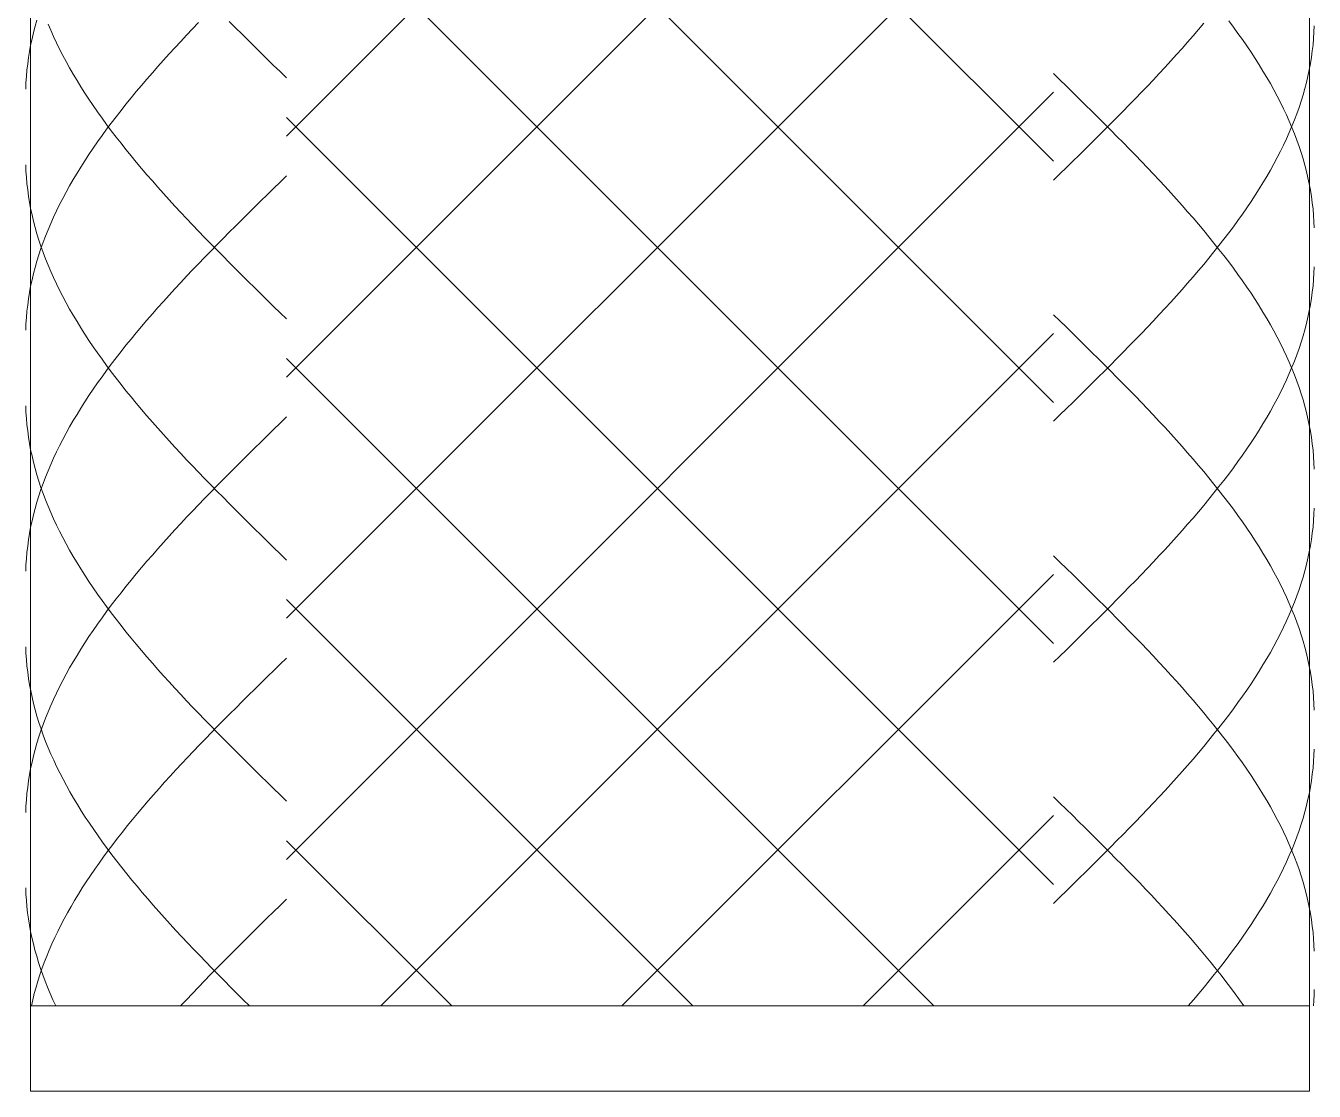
# Model space of a CAD drawing. Header units: millimetres. Extents: x -13140 to 14823, y 100 to 6213.
# Drawn here: x -8895.2 to -8744.1, y 1250 to 1375 of the extents above; entities that cross this region are included whole.
import ezdxf

# ---------------------------------------------------------------- set-up
doc = ezdxf.new("R2010")
doc.units = ezdxf.units.MM
doc.layers.add('E-LITE-EQPM', color=33, linetype='Continuous', lineweight=9)

# ---------------------------------------------------------------- blocks, each defined once
blk = doc.blocks.new('FP_9-ELEVAÇÃO 1 SUÍTE')
at = {"layer": 'E-LITE-EQPM'}
for p, q in [((-8744.65, 1260), (-8744.65, 1490)), ((-8753.56, 1374.84), (-8754.11, 1375.58)), ((-8758.29, 1373.82), (-8757.66, 1374.56)), ((-8757.66, 1374.56), (-8757.04, 1375.3)), ((-8753.03, 1374.11), (-8753.56, 1374.84)), ((-8752.5, 1373.37), (-8753.03, 1374.11)), ((-8744.15, 1373.52), (-8744.11, 1374.26)), ((-8744.11, 1374.26), (-8744.08, 1374.99)), ((-8759.58, 1372.35), (-8758.93, 1373.09)), ((-8758.93, 1373.09), (-8758.29, 1373.82)), ((-8751.99, 1372.64), (-8752.5, 1373.37)), ((-8751.49, 1371.9), (-8751.99, 1372.64)), ((-8744.3, 1372.05), (-8744.22, 1372.78)), ((-8744.22, 1372.78), (-8744.15, 1373.52)), ((-8760.9, 1370.88), (-8760.23, 1371.61)), ((-8760.23, 1371.61), (-8759.58, 1372.35)), ((-8751.01, 1371.16), (-8751.49, 1371.9)), ((-8750.54, 1370.43), (-8751.01, 1371.16)), ((-8744.52, 1370.57), (-8744.4, 1371.31)), ((-8744.4, 1371.31), (-8744.3, 1372.05)), ((-8762.95, 1368.67), (-8762.26, 1369.41)), ((-8762.26, 1369.41), (-8761.58, 1370.14)), ((-8761.58, 1370.14), (-8760.9, 1370.88)), ((-8750.09, 1369.69), (-8750.54, 1370.43)), ((-8749.65, 1368.95), (-8750.09, 1369.69)), ((-8744.81, 1369.1), (-8744.66, 1369.84)), ((-8744.66, 1369.84), (-8744.52, 1370.57)), ((-8773.9, 1368.65), (-8774.65, 1369.39)), ((-8773.15, 1367.91), (-8773.9, 1368.65)), ((-8772.4, 1367.18), (-8773.15, 1367.91)), ((-8764.35, 1367.2), (-8763.64, 1367.93)), ((-8763.64, 1367.93), (-8762.95, 1368.67)), ((-8749.22, 1368.22), (-8749.65, 1368.95)), ((-8748.81, 1367.48), (-8749.22, 1368.22)), ((-8745.18, 1367.63), (-8744.99, 1368.36)), ((-8744.99, 1368.36), (-8744.81, 1369.1)), ((-8771.65, 1366.44), (-8772.4, 1367.18)), ((-8770.91, 1365.7), (-8771.65, 1366.44)), ((-8765.77, 1365.72), (-8765.06, 1366.46)), ((-8765.06, 1366.46), (-8764.35, 1367.2)), ((-8748.42, 1366.75), (-8748.81, 1367.48)), ((-8748.04, 1366.01), (-8748.42, 1366.75)), ((-8745.61, 1366.16), (-8745.39, 1366.89)), ((-8745.39, 1366.89), (-8745.18, 1367.63)), ((-8770.16, 1364.97), (-8770.91, 1365.7)), ((-8769.42, 1364.23), (-8770.16, 1364.97)), ((-8767.22, 1364.25), (-8766.49, 1364.99)), ((-8766.49, 1364.99), (-8765.77, 1365.72)), ((-8747.68, 1365.27), (-8748.04, 1366.01)), ((-8747.33, 1364.54), (-8747.68, 1365.27)), ((-8746.12, 1364.68), (-8745.86, 1365.42)), ((-8745.86, 1365.42), (-8745.61, 1366.16)), ((-8768.68, 1363.5), (-8769.42, 1364.23)), ((-8768.68, 1362.78), (-8767.95, 1363.52)), ((-8767.95, 1362.76), (-8768.68, 1363.5)), ((-8767.95, 1363.52), (-8767.22, 1364.25)), ((-8747, 1363.8), (-8747.33, 1364.54)), ((-8746.69, 1363.06), (-8747, 1363.8)), ((-8746.69, 1363.21), (-8746.4, 1363.95)), ((-8746.4, 1363.95), (-8746.12, 1364.68)), ((-8770.16, 1361.31), (-8769.42, 1362.04)), ((-8769.42, 1362.04), (-8768.68, 1362.78)), ((-8767.22, 1362.02), (-8767.95, 1362.76)), ((-8766.49, 1361.29), (-8767.22, 1362.02)), ((-8747.33, 1361.74), (-8747, 1362.47)), ((-8747, 1362.47), (-8746.69, 1363.21)), ((-8746.4, 1362.33), (-8746.69, 1363.06)), ((-8746.12, 1361.59), (-8746.4, 1362.33)), ((-8771.65, 1359.83), (-8770.91, 1360.57)), ((-8770.91, 1360.57), (-8770.16, 1361.31)), ((-8765.77, 1360.55), (-8766.49, 1361.29)), ((-8765.06, 1359.81), (-8765.77, 1360.55)), ((-8748.04, 1360.27), (-8747.68, 1361)), ((-8747.68, 1361), (-8747.33, 1361.74)), ((-8745.86, 1360.85), (-8746.12, 1361.59)), ((-8745.61, 1360.12), (-8745.86, 1360.85)), ((-8773.15, 1358.36), (-8772.4, 1359.1)), ((-8772.4, 1359.1), (-8771.65, 1359.83)), ((-8764.35, 1359.08), (-8765.06, 1359.81)), ((-8763.64, 1358.34), (-8764.35, 1359.08)), ((-8748.81, 1358.79), (-8748.42, 1359.53)), ((-8748.42, 1359.53), (-8748.04, 1360.27)), ((-8745.39, 1359.38), (-8745.61, 1360.12)), ((-8745.18, 1358.65), (-8745.39, 1359.38)), ((-8774.65, 1356.89), (-8773.9, 1357.62)), ((-8773.9, 1357.62), (-8773.15, 1358.36)), ((-8762.95, 1357.6), (-8763.64, 1358.34)), ((-8762.26, 1356.87), (-8762.95, 1357.6)), ((-8750.09, 1356.58), (-8749.65, 1357.32)), ((-8749.65, 1357.32), (-8749.22, 1358.06)), ((-8749.22, 1358.06), (-8748.81, 1358.79)), ((-8744.99, 1357.91), (-8745.18, 1358.65)), ((-8744.81, 1357.17), (-8744.99, 1357.91)), ((-8761.58, 1356.13), (-8762.26, 1356.87)), ((-8760.9, 1355.4), (-8761.58, 1356.13)), ((-8751.01, 1355.11), (-8750.54, 1355.85)), ((-8750.54, 1355.85), (-8750.09, 1356.58)), ((-8744.66, 1356.44), (-8744.81, 1357.17)), ((-8744.52, 1355.7), (-8744.66, 1356.44)), ((-8760.23, 1354.66), (-8760.9, 1355.4)), ((-8759.58, 1353.92), (-8760.23, 1354.66)), ((-8751.99, 1353.64), (-8751.49, 1354.37)), ((-8751.49, 1354.37), (-8751.01, 1355.11)), ((-8744.4, 1354.96), (-8744.52, 1355.7)), ((-8744.3, 1354.23), (-8744.4, 1354.96)), ((-8758.93, 1353.19), (-8759.58, 1353.92)), ((-8758.29, 1352.45), (-8758.93, 1353.19)), ((-8753.03, 1352.17), (-8752.5, 1352.9)), ((-8752.5, 1352.9), (-8751.99, 1353.64)), ((-8744.22, 1353.49), (-8744.3, 1354.23)), ((-8744.15, 1352.76), (-8744.22, 1353.49)), ((-8757.66, 1351.71), (-8758.29, 1352.45)), ((-8757.04, 1350.98), (-8757.66, 1351.71)), ((-8754.11, 1350.69), (-8753.56, 1351.43)), ((-8753.56, 1351.43), (-8753.03, 1352.17)), ((-8744.11, 1352.02), (-8744.15, 1352.76)), ((-8744.08, 1351.28), (-8744.11, 1352.02)), ((-8756.43, 1350.24), (-8757.04, 1350.98)), ((-8755.84, 1349.51), (-8756.43, 1350.24)), ((-8755.25, 1349.22), (-8754.68, 1349.96)), ((-8754.68, 1349.96), (-8754.11, 1350.69)), ((-8756.43, 1347.75), (-8755.84, 1348.48)), ((-8755.25, 1348.77), (-8755.84, 1349.51)), ((-8755.84, 1348.48), (-8755.25, 1349.22)), ((-8754.68, 1348.03), (-8755.25, 1348.77)), ((-8757.66, 1346.28), (-8757.04, 1347.01)), ((-8757.04, 1347.01), (-8756.43, 1347.75)), ((-8754.11, 1347.3), (-8754.68, 1348.03)), ((-8753.56, 1346.56), (-8754.11, 1347.3)), ((-8758.93, 1344.8), (-8758.29, 1345.54)), ((-8758.29, 1345.54), (-8757.66, 1346.28)), ((-8753.03, 1345.82), (-8753.56, 1346.56)), ((-8752.5, 1345.09), (-8753.03, 1345.82)), ((-8744.22, 1344.5), (-8744.15, 1345.23)), ((-8744.15, 1345.23), (-8744.11, 1345.97)), ((-8744.11, 1345.97), (-8744.08, 1346.71)), ((-8760.23, 1343.33), (-8759.58, 1344.07)), ((-8759.58, 1344.07), (-8758.93, 1344.8)), ((-8751.99, 1344.35), (-8752.5, 1345.09)), ((-8751.49, 1343.61), (-8751.99, 1344.35)), ((-8744.4, 1343.03), (-8744.3, 1343.76)), ((-8744.3, 1343.76), (-8744.22, 1344.5)), ((-8761.58, 1341.86), (-8760.9, 1342.59)), ((-8760.9, 1342.59), (-8760.23, 1343.33)), ((-8751.01, 1342.88), (-8751.49, 1343.61)), ((-8750.54, 1342.14), (-8751.01, 1342.88)), ((-8744.66, 1341.55), (-8744.52, 1342.29)), ((-8744.52, 1342.29), (-8744.4, 1343.03)), ((-8773.9, 1340.37), (-8774.65, 1341.1)), ((-8762.95, 1340.39), (-8762.26, 1341.12)), ((-8762.26, 1341.12), (-8761.58, 1341.86)), ((-8750.09, 1341.41), (-8750.54, 1342.14)), ((-8749.65, 1340.67), (-8750.09, 1341.41)), ((-8744.99, 1340.08), (-8744.81, 1340.82)), ((-8744.81, 1340.82), (-8744.66, 1341.55)), ((-8773.15, 1339.63), (-8773.9, 1340.37)), ((-8772.4, 1338.89), (-8773.15, 1339.63)), ((-8764.35, 1338.91), (-8763.64, 1339.65)), ((-8763.64, 1339.65), (-8762.95, 1340.39)), ((-8749.22, 1339.93), (-8749.65, 1340.67)), ((-8748.81, 1339.2), (-8749.22, 1339.93)), ((-8748.42, 1338.46), (-8748.81, 1339.2)), ((-8745.39, 1338.61), (-8745.18, 1339.34)), ((-8745.18, 1339.34), (-8744.99, 1340.08)), ((-8771.65, 1338.16), (-8772.4, 1338.89)), ((-8770.91, 1337.42), (-8771.65, 1338.16)), ((-8765.77, 1337.44), (-8765.06, 1338.18)), ((-8765.06, 1338.18), (-8764.35, 1338.91)), ((-8748.04, 1337.72), (-8748.42, 1338.46)), ((-8747.68, 1336.99), (-8748.04, 1337.72)), ((-8745.86, 1337.14), (-8745.61, 1337.87)), ((-8745.61, 1337.87), (-8745.39, 1338.61)), ((-8770.16, 1336.68), (-8770.91, 1337.42)), ((-8769.42, 1335.95), (-8770.16, 1336.68)), ((-8767.22, 1335.97), (-8766.49, 1336.7)), ((-8766.49, 1336.7), (-8765.77, 1337.44)), ((-8747.33, 1336.25), (-8747.68, 1336.99)), ((-8747, 1335.52), (-8747.33, 1336.25)), ((-8746.4, 1335.66), (-8746.12, 1336.4)), ((-8746.12, 1336.4), (-8745.86, 1337.14)), ((-8768.68, 1335.21), (-8769.42, 1335.95)), ((-8768.68, 1334.49), (-8767.95, 1335.23)), ((-8767.95, 1334.47), (-8768.68, 1335.21)), ((-8767.95, 1335.23), (-8767.22, 1335.97)), ((-8746.69, 1334.78), (-8747, 1335.52)), ((-8747, 1334.19), (-8746.69, 1334.93)), ((-8746.69, 1334.93), (-8746.4, 1335.66)), ((-8746.4, 1334.04), (-8746.69, 1334.78)), ((-8770.16, 1333.02), (-8769.42, 1333.76)), ((-8769.42, 1333.76), (-8768.68, 1334.49)), ((-8767.22, 1333.74), (-8767.95, 1334.47)), ((-8766.49, 1333), (-8767.22, 1333.74)), ((-8747.68, 1332.72), (-8747.33, 1333.45)), ((-8747.33, 1333.45), (-8747, 1334.19)), ((-8746.12, 1333.31), (-8746.4, 1334.04)), ((-8745.86, 1332.57), (-8746.12, 1333.31)), ((-8771.65, 1331.55), (-8770.91, 1332.29)), ((-8770.91, 1332.29), (-8770.16, 1333.02)), ((-8765.77, 1332.27), (-8766.49, 1333)), ((-8765.06, 1331.53), (-8765.77, 1332.27)), ((-8748.42, 1331.24), (-8748.04, 1331.98)), ((-8748.04, 1331.98), (-8747.68, 1332.72)), ((-8745.61, 1331.83), (-8745.86, 1332.57)), ((-8745.39, 1331.1), (-8745.61, 1331.83)), ((-8773.15, 1330.08), (-8772.4, 1330.81)), ((-8772.4, 1330.81), (-8771.65, 1331.55)), ((-8764.35, 1330.79), (-8765.06, 1331.53)), ((-8763.64, 1330.06), (-8764.35, 1330.79)), ((-8749.22, 1329.77), (-8748.81, 1330.51)), ((-8748.81, 1330.51), (-8748.42, 1331.24)), ((-8745.18, 1330.36), (-8745.39, 1331.1)), ((-8744.99, 1329.63), (-8745.18, 1330.36)), ((-8774.65, 1328.6), (-8773.9, 1329.34)), ((-8773.9, 1329.34), (-8773.15, 1330.08)), ((-8762.95, 1329.32), (-8763.64, 1330.06)), ((-8762.26, 1328.58), (-8762.95, 1329.32)), ((-8750.09, 1328.3), (-8749.65, 1329.04)), ((-8749.65, 1329.04), (-8749.22, 1329.77)), ((-8744.81, 1328.89), (-8744.99, 1329.63)), ((-8744.66, 1328.15), (-8744.81, 1328.89)), ((-8761.58, 1327.85), (-8762.26, 1328.58)), ((-8760.9, 1327.11), (-8761.58, 1327.85)), ((-8760.23, 1326.38), (-8760.9, 1327.11)), ((-8751.01, 1326.83), (-8750.54, 1327.56)), ((-8750.54, 1327.56), (-8750.09, 1328.3)), ((-8744.52, 1327.42), (-8744.66, 1328.15)), ((-8744.4, 1326.68), (-8744.52, 1327.42)), ((-8759.58, 1325.64), (-8760.23, 1326.38)), ((-8758.93, 1324.9), (-8759.58, 1325.64)), ((-8751.99, 1325.35), (-8751.49, 1326.09)), ((-8751.49, 1326.09), (-8751.01, 1326.83)), ((-8744.3, 1325.94), (-8744.4, 1326.68)), ((-8744.22, 1325.21), (-8744.3, 1325.94)), ((-8758.29, 1324.17), (-8758.93, 1324.9)), ((-8757.66, 1323.43), (-8758.29, 1324.17)), ((-8753.03, 1323.88), (-8752.5, 1324.62)), ((-8752.5, 1324.62), (-8751.99, 1325.35)), ((-8744.15, 1324.47), (-8744.22, 1325.21)), ((-8744.11, 1323.73), (-8744.15, 1324.47)), ((-8757.04, 1322.69), (-8757.66, 1323.43)), ((-8756.43, 1321.96), (-8757.04, 1322.69)), ((-8754.11, 1322.41), (-8753.56, 1323.15)), ((-8753.56, 1323.15), (-8753.03, 1323.88)), ((-8744.08, 1323), (-8744.11, 1323.73)), ((-8755.84, 1321.22), (-8756.43, 1321.96)), ((-8755.25, 1320.48), (-8755.84, 1321.22)), ((-8755.25, 1320.94), (-8754.68, 1321.67)), ((-8754.68, 1321.67), (-8754.11, 1322.41)), ((-8756.43, 1319.46), (-8755.84, 1320.2)), ((-8755.84, 1320.2), (-8755.25, 1320.94)), ((-8754.68, 1319.75), (-8755.25, 1320.48)), ((-8754.11, 1319.01), (-8754.68, 1319.75)), ((-8757.66, 1317.99), (-8757.04, 1318.73)), ((-8757.04, 1318.73), (-8756.43, 1319.46)), ((-8753.56, 1318.28), (-8754.11, 1319.01)), ((-8753.03, 1317.54), (-8753.56, 1318.28)), ((-8744.11, 1317.69), (-8744.08, 1318.42)), ((-8759.58, 1315.78), (-8758.93, 1316.52)), ((-8758.93, 1316.52), (-8758.29, 1317.25)), ((-8758.29, 1317.25), (-8757.66, 1317.99)), ((-8752.5, 1316.8), (-8753.03, 1317.54)), ((-8751.99, 1316.07), (-8752.5, 1316.8)), ((-8744.22, 1316.21), (-8744.15, 1316.95)), ((-8744.15, 1316.95), (-8744.11, 1317.69)), ((-8760.9, 1314.31), (-8760.23, 1315.05)), ((-8760.23, 1315.05), (-8759.58, 1315.78)), ((-8751.49, 1315.33), (-8751.99, 1316.07)), ((-8751.01, 1314.59), (-8751.49, 1315.33)), ((-8744.4, 1314.74), (-8744.3, 1315.48)), ((-8744.3, 1315.48), (-8744.22, 1316.21)), ((-8762.26, 1312.84), (-8761.58, 1313.57)), ((-8761.58, 1313.57), (-8760.9, 1314.31)), ((-8750.54, 1313.86), (-8751.01, 1314.59)), ((-8750.09, 1313.12), (-8750.54, 1313.86)), ((-8744.66, 1313.27), (-8744.52, 1314.01)), ((-8744.52, 1314.01), (-8744.4, 1314.74)), ((-8773.9, 1312.08), (-8774.65, 1312.82)), ((-8773.15, 1311.34), (-8773.9, 1312.08)), ((-8763.64, 1311.36), (-8762.95, 1312.1)), ((-8762.95, 1312.1), (-8762.26, 1312.84)), ((-8749.65, 1312.39), (-8750.09, 1313.12)), ((-8749.22, 1311.65), (-8749.65, 1312.39)), ((-8744.99, 1311.8), (-8744.81, 1312.53)), ((-8744.81, 1312.53), (-8744.66, 1313.27)), ((-8772.4, 1310.61), (-8773.15, 1311.34)), ((-8771.65, 1309.87), (-8772.4, 1310.61)), ((-8765.06, 1309.89), (-8764.35, 1310.63)), ((-8764.35, 1310.63), (-8763.64, 1311.36)), ((-8748.81, 1310.91), (-8749.22, 1311.65)), ((-8748.42, 1310.18), (-8748.81, 1310.91)), ((-8745.39, 1310.32), (-8745.18, 1311.06)), ((-8745.18, 1311.06), (-8744.99, 1311.8)), ((-8770.91, 1309.14), (-8771.65, 1309.87)), ((-8770.16, 1308.4), (-8770.91, 1309.14)), ((-8766.49, 1308.42), (-8765.77, 1309.16)), ((-8765.77, 1309.16), (-8765.06, 1309.89)), ((-8748.04, 1309.44), (-8748.42, 1310.18)), ((-8747.68, 1308.7), (-8748.04, 1309.44)), ((-8745.86, 1308.85), (-8745.61, 1309.59)), ((-8745.61, 1309.59), (-8745.39, 1310.32)), ((-8769.42, 1307.66), (-8770.16, 1308.4)), ((-8768.68, 1306.93), (-8769.42, 1307.66)), ((-8767.95, 1306.95), (-8767.22, 1307.68)), ((-8767.22, 1307.68), (-8766.49, 1308.42)), ((-8747.33, 1307.97), (-8747.68, 1308.7)), ((-8747, 1307.23), (-8747.33, 1307.97)), ((-8746.4, 1307.38), (-8746.12, 1308.11)), ((-8746.12, 1308.11), (-8745.86, 1308.85)), ((-8769.42, 1305.47), (-8768.68, 1306.21)), ((-8768.68, 1306.21), (-8767.95, 1306.95)), ((-8767.95, 1306.19), (-8768.68, 1306.93)), ((-8767.22, 1305.45), (-8767.95, 1306.19)), ((-8746.69, 1306.49), (-8747, 1307.23)), ((-8747, 1305.91), (-8746.69, 1306.64)), ((-8746.69, 1306.64), (-8746.4, 1307.38)), ((-8746.4, 1305.76), (-8746.69, 1306.49)), ((-8770.91, 1304), (-8770.16, 1304.74)), ((-8770.16, 1304.74), (-8769.42, 1305.47)), ((-8766.49, 1304.72), (-8767.22, 1305.45)), ((-8765.77, 1303.98), (-8766.49, 1304.72)), ((-8748.04, 1303.7), (-8747.68, 1304.43)), ((-8747.68, 1304.43), (-8747.33, 1305.17)), ((-8747.33, 1305.17), (-8747, 1305.91)), ((-8746.12, 1305.02), (-8746.4, 1305.76)), ((-8745.86, 1304.29), (-8746.12, 1305.02)), ((-8772.4, 1302.53), (-8771.65, 1303.27)), ((-8771.65, 1303.27), (-8770.91, 1304)), ((-8765.06, 1303.25), (-8765.77, 1303.98)), ((-8764.35, 1302.51), (-8765.06, 1303.25)), ((-8748.81, 1302.22), (-8748.42, 1302.96)), ((-8748.42, 1302.96), (-8748.04, 1303.7)), ((-8745.61, 1303.55), (-8745.86, 1304.29)), ((-8745.39, 1302.81), (-8745.61, 1303.55)), ((-8773.9, 1301.06), (-8773.15, 1301.79)), ((-8773.15, 1301.79), (-8772.4, 1302.53)), ((-8763.64, 1301.77), (-8764.35, 1302.51)), ((-8762.95, 1301.04), (-8763.64, 1301.77)), ((-8749.65, 1300.75), (-8749.22, 1301.49)), ((-8749.22, 1301.49), (-8748.81, 1302.22)), ((-8745.18, 1302.08), (-8745.39, 1302.81)), ((-8744.99, 1301.34), (-8745.18, 1302.08)), ((-8774.65, 1300.32), (-8773.9, 1301.06)), ((-8762.26, 1300.3), (-8762.95, 1301.04)), ((-8761.58, 1299.56), (-8762.26, 1300.3)), ((-8750.54, 1299.28), (-8750.09, 1300.02)), ((-8750.09, 1300.02), (-8749.65, 1300.75)), ((-8744.81, 1300.6), (-8744.99, 1301.34)), ((-8744.66, 1299.87), (-8744.81, 1300.6)), ((-8760.9, 1298.83), (-8761.58, 1299.56)), ((-8760.23, 1298.09), (-8760.9, 1298.83)), ((-8751.49, 1297.81), (-8751.01, 1298.54)), ((-8751.01, 1298.54), (-8750.54, 1299.28)), ((-8744.52, 1299.13), (-8744.66, 1299.87)), ((-8744.4, 1298.4), (-8744.52, 1299.13)), ((-8744.3, 1297.66), (-8744.4, 1298.4)), ((-8759.58, 1297.35), (-8760.23, 1298.09)), ((-8758.93, 1296.62), (-8759.58, 1297.35)), ((-8752.5, 1296.33), (-8751.99, 1297.07)), ((-8751.99, 1297.07), (-8751.49, 1297.81)), ((-8744.22, 1296.92), (-8744.3, 1297.66)), ((-8744.15, 1296.19), (-8744.22, 1296.92)), ((-8758.29, 1295.88), (-8758.93, 1296.62)), ((-8757.66, 1295.15), (-8758.29, 1295.88)), ((-8753.56, 1294.86), (-8753.03, 1295.6)), ((-8753.03, 1295.6), (-8752.5, 1296.33)), ((-8744.11, 1295.45), (-8744.15, 1296.19)), ((-8744.08, 1294.71), (-8744.11, 1295.45)), ((-8757.04, 1294.41), (-8757.66, 1295.15)), ((-8756.43, 1293.67), (-8757.04, 1294.41)), ((-8754.68, 1293.39), (-8754.11, 1294.12)), ((-8754.11, 1294.12), (-8753.56, 1294.86)), ((-8755.84, 1292.94), (-8756.43, 1293.67)), ((-8755.25, 1292.2), (-8755.84, 1292.94)), ((-8755.84, 1291.92), (-8755.25, 1292.65)), ((-8755.25, 1292.65), (-8754.68, 1293.39)), ((-8757.04, 1290.44), (-8756.43, 1291.18)), ((-8756.43, 1291.18), (-8755.84, 1291.92)), ((-8754.68, 1291.46), (-8755.25, 1292.2)), ((-8754.11, 1290.73), (-8754.68, 1291.46)), ((-8758.29, 1288.97), (-8757.66, 1289.71)), ((-8757.66, 1289.71), (-8757.04, 1290.44)), ((-8753.56, 1289.99), (-8754.11, 1290.73)), ((-8753.03, 1289.26), (-8753.56, 1289.99)), ((-8744.15, 1288.67), (-8744.11, 1289.4)), ((-8744.11, 1289.4), (-8744.08, 1290.14)), ((-8759.58, 1287.5), (-8758.93, 1288.23)), ((-8758.93, 1288.23), (-8758.29, 1288.97)), ((-8752.5, 1288.52), (-8753.03, 1289.26)), ((-8751.99, 1287.78), (-8752.5, 1288.52)), ((-8744.3, 1287.2), (-8744.22, 1287.93)), ((-8744.22, 1287.93), (-8744.15, 1288.67)), ((-8760.9, 1286.03), (-8760.23, 1286.76)), ((-8760.23, 1286.76), (-8759.58, 1287.5)), ((-8751.49, 1287.05), (-8751.99, 1287.78)), ((-8751.01, 1286.31), (-8751.49, 1287.05)), ((-8750.54, 1285.57), (-8751.01, 1286.31)), ((-8744.52, 1285.73), (-8744.4, 1286.46)), ((-8744.4, 1286.46), (-8744.3, 1287.2)), ((-8762.26, 1284.55), (-8761.58, 1285.29)), ((-8761.58, 1285.29), (-8760.9, 1286.03)), ((-8750.09, 1284.84), (-8750.54, 1285.57)), ((-8749.65, 1284.1), (-8750.09, 1284.84)), ((-8744.81, 1284.26), (-8744.65, 1284.99)), ((-8744.65, 1284.99), (-8744.52, 1285.73)), ((-8773.92, 1283.81), (-8774.65, 1284.53)), ((-8773.18, 1283.09), (-8773.92, 1283.81)), ((-8763.64, 1283.08), (-8762.95, 1283.82)), ((-8762.95, 1283.82), (-8762.26, 1284.55)), ((-8749.22, 1283.36), (-8749.65, 1284.1)), ((-8748.81, 1282.63), (-8749.22, 1283.36)), ((-8745.17, 1282.79), (-8744.98, 1283.52)), ((-8744.98, 1283.52), (-8744.81, 1284.26)), ((-8772.45, 1282.37), (-8773.18, 1283.09)), ((-8771.71, 1281.65), (-8772.45, 1282.37)), ((-8765.06, 1281.61), (-8764.35, 1282.34)), ((-8764.35, 1282.34), (-8763.64, 1283.08)), ((-8748.42, 1281.89), (-8748.81, 1282.63)), ((-8748.04, 1281.16), (-8748.42, 1281.89)), ((-8745.61, 1281.32), (-8745.38, 1282.05)), ((-8745.38, 1282.05), (-8745.17, 1282.79)), ((-8770.98, 1280.93), (-8771.71, 1281.65)), ((-8770.25, 1280.2), (-8770.98, 1280.93)), ((-8766.49, 1280.13), (-8765.77, 1280.87)), ((-8765.77, 1280.87), (-8765.06, 1281.61)), ((-8747.68, 1280.42), (-8748.04, 1281.16)), ((-8747.33, 1279.68), (-8747.68, 1280.42)), ((-8746.11, 1279.85), (-8745.85, 1280.58)), ((-8745.85, 1280.58), (-8745.61, 1281.32)), ((-8769.53, 1279.48), (-8770.25, 1280.2)), ((-8768.8, 1278.76), (-8769.53, 1279.48)), ((-8768.08, 1278.04), (-8768.8, 1278.76)), ((-8767.95, 1278.66), (-8767.22, 1279.4)), ((-8767.22, 1279.4), (-8766.49, 1280.13)), ((-8747, 1278.95), (-8747.33, 1279.68)), ((-8746.69, 1278.21), (-8747, 1278.95)), ((-8746.68, 1278.38), (-8746.39, 1279.11)), ((-8746.39, 1279.11), (-8746.11, 1279.85)), ((-8769.42, 1277.19), (-8768.68, 1277.93)), ((-8768.68, 1277.93), (-8767.95, 1278.66)), ((-8767.37, 1277.32), (-8768.08, 1278.04)), ((-8766.65, 1276.6), (-8767.37, 1277.32)), ((-8747.32, 1276.91), (-8747, 1277.64)), ((-8747, 1277.64), (-8746.68, 1278.38)), ((-8746.4, 1277.47), (-8746.69, 1278.21)), ((-8746.12, 1276.74), (-8746.4, 1277.47)), ((-8771.65, 1274.98), (-8770.91, 1275.72)), ((-8770.91, 1275.72), (-8770.16, 1276.45)), ((-8770.16, 1276.45), (-8769.42, 1277.19)), ((-8765.95, 1275.87), (-8766.65, 1276.6)), ((-8765.24, 1275.15), (-8765.95, 1275.87)), ((-8748.03, 1275.44), (-8747.67, 1276.17)), ((-8747.67, 1276.17), (-8747.32, 1276.91)), ((-8745.86, 1276), (-8746.12, 1276.74)), ((-8745.61, 1275.27), (-8745.86, 1276)), ((-8773.15, 1273.51), (-8772.4, 1274.24)), ((-8772.4, 1274.24), (-8771.65, 1274.98)), ((-8764.55, 1274.43), (-8765.24, 1275.15)), ((-8763.86, 1273.71), (-8764.55, 1274.43)), ((-8748.8, 1273.97), (-8748.41, 1274.7)), ((-8748.41, 1274.7), (-8748.03, 1275.44)), ((-8745.39, 1274.53), (-8745.61, 1275.27)), ((-8745.18, 1273.79), (-8745.39, 1274.53)), ((-8774.65, 1272.04), (-8773.9, 1272.77)), ((-8773.9, 1272.77), (-8773.15, 1273.51)), ((-8763.17, 1272.99), (-8763.86, 1273.71)), ((-8762.49, 1272.27), (-8763.17, 1272.99)), ((-8749.63, 1272.5), (-8749.21, 1273.23)), ((-8749.21, 1273.23), (-8748.8, 1273.97)), ((-8744.99, 1273.06), (-8745.18, 1273.79)), ((-8744.81, 1272.32), (-8744.99, 1273.06)), ((-8761.82, 1271.54), (-8762.49, 1272.27)), ((-8761.16, 1270.82), (-8761.82, 1271.54)), ((-8750.52, 1271.03), (-8750.07, 1271.76)), ((-8750.07, 1271.76), (-8749.63, 1272.5)), ((-8744.66, 1271.58), (-8744.81, 1272.32)), ((-8744.52, 1270.85), (-8744.66, 1271.58)), ((-8760.5, 1270.1), (-8761.16, 1270.82)), ((-8759.85, 1269.38), (-8760.5, 1270.1)), ((-8751.47, 1269.56), (-8750.99, 1270.29)), ((-8750.99, 1270.29), (-8750.52, 1271.03)), ((-8744.4, 1270.11), (-8744.52, 1270.85)), ((-8744.3, 1269.37), (-8744.4, 1270.11)), ((-8759.21, 1268.66), (-8759.85, 1269.38)), ((-8758.58, 1267.94), (-8759.21, 1268.66)), ((-8752.48, 1268.09), (-8751.97, 1268.82)), ((-8751.97, 1268.82), (-8751.47, 1269.56)), ((-8744.22, 1268.64), (-8744.3, 1269.37)), ((-8744.15, 1267.9), (-8744.22, 1268.64)), ((-8757.96, 1267.22), (-8758.58, 1267.94)), ((-8757.35, 1266.49), (-8757.96, 1267.22)), ((-8753.53, 1266.62), (-8753, 1267.35)), ((-8753, 1267.35), (-8752.48, 1268.09)), ((-8744.11, 1267.17), (-8744.15, 1267.9)), ((-8744.08, 1266.43), (-8744.11, 1267.17)), ((-8756.75, 1265.77), (-8757.35, 1266.49)), ((-8756.16, 1265.05), (-8756.75, 1265.77)), ((-8755.22, 1264.41), (-8754.64, 1265.15)), ((-8754.64, 1265.15), (-8754.08, 1265.88)), ((-8754.08, 1265.88), (-8753.53, 1266.62)), ((-8756.4, 1262.94), (-8755.8, 1263.68)), ((-8755.58, 1264.33), (-8756.16, 1265.05)), ((-8755.8, 1263.68), (-8755.22, 1264.41)), ((-8755.01, 1263.61), (-8755.58, 1264.33)), ((-8754.45, 1262.89), (-8755.01, 1263.61)), ((-8757.62, 1261.47), (-8757, 1262.21)), ((-8757, 1262.21), (-8756.4, 1262.94)), ((-8753.9, 1262.16), (-8754.45, 1262.89)), ((-8753.37, 1261.44), (-8753.9, 1262.16)), ((-8758.88, 1260), (-8758.25, 1260.74)), ((-8758.25, 1260.74), (-8757.62, 1261.47)), ((-8752.85, 1260.72), (-8753.37, 1261.44)), ((-8752.34, 1260), (-8752.85, 1260.72)), ((-8744.18, 1260), (-8744.13, 1260.65)), ((-8744.13, 1260.65), (-8744.1, 1261.3)), ((-8744.1, 1261.3), (-8744.08, 1261.94))]:
    blk.add_line(p, q, dxfattribs=at)
blk = doc.blocks.new('FP_10-ELEVAÇÃO 1 SUÍTE')
at = {"layer": 'E-LITE-EQPM'}
for p, q in [((-8894.65, 1490), (-8894.65, 1260)), ((-8894.13, 1374.94), (-8893.92, 1375.67)), ((-8870.62, 1374.77), (-8871.35, 1375.51)), ((-8894.49, 1373.46), (-8894.32, 1374.2)), ((-8894.32, 1374.2), (-8894.13, 1374.94)), ((-8892.3, 1374.47), (-8892.61, 1375.2)), ((-8891.97, 1373.73), (-8892.3, 1374.47)), ((-8876.35, 1373.9), (-8875.66, 1374.63)), ((-8875.66, 1374.63), (-8874.95, 1375.37)), ((-8869.88, 1374.04), (-8870.62, 1374.77)), ((-8869.14, 1373.3), (-8869.88, 1374.04)), ((-8894.78, 1371.99), (-8894.65, 1372.73)), ((-8894.65, 1372.73), (-8894.49, 1373.46)), ((-8891.62, 1372.99), (-8891.97, 1373.73)), ((-8891.26, 1372.26), (-8891.62, 1372.99)), ((-8877.73, 1372.42), (-8877.04, 1373.16)), ((-8877.04, 1373.16), (-8876.35, 1373.9)), ((-8868.39, 1372.56), (-8869.14, 1373.3)), ((-8867.65, 1371.83), (-8868.39, 1372.56)), ((-8895, 1370.52), (-8894.9, 1371.26)), ((-8894.9, 1371.26), (-8894.78, 1371.99)), ((-8890.88, 1371.52), (-8891.26, 1372.26)), ((-8890.49, 1370.79), (-8890.88, 1371.52)), ((-8879.72, 1370.21), (-8879.07, 1370.95)), ((-8879.07, 1370.95), (-8878.4, 1371.69)), ((-8878.4, 1371.69), (-8877.73, 1372.42)), ((-8866.9, 1371.09), (-8867.65, 1371.83)), ((-8866.15, 1370.35), (-8866.9, 1371.09)), ((-8895.15, 1369.05), (-8895.09, 1369.78)), ((-8895.09, 1369.78), (-8895, 1370.52)), ((-8890.08, 1370.05), (-8890.49, 1370.79)), ((-8889.65, 1369.31), (-8890.08, 1370.05)), ((-8881.01, 1368.74), (-8880.37, 1369.48)), ((-8880.37, 1369.48), (-8879.72, 1370.21)), ((-8865.4, 1369.62), (-8866.15, 1370.35)), ((-8864.65, 1368.88), (-8865.4, 1369.62)), ((-8895.22, 1367.57), (-8895.2, 1368.31)), ((-8895.2, 1368.31), (-8895.15, 1369.05)), ((-8889.21, 1368.58), (-8889.65, 1369.31)), ((-8888.76, 1367.84), (-8889.21, 1368.58)), ((-8882.26, 1367.27), (-8881.64, 1368.01)), ((-8881.64, 1368.01), (-8881.01, 1368.74)), ((-8888.29, 1367.1), (-8888.76, 1367.84)), ((-8887.81, 1366.37), (-8888.29, 1367.1)), ((-8883.47, 1365.8), (-8882.87, 1366.53)), ((-8882.87, 1366.53), (-8882.26, 1367.27)), ((-8887.31, 1365.63), (-8887.81, 1366.37)), ((-8886.8, 1364.9), (-8887.31, 1365.63)), ((-8886.28, 1364.16), (-8886.8, 1364.9)), ((-8884.63, 1364.32), (-8884.05, 1365.06)), ((-8884.05, 1365.06), (-8883.47, 1365.8)), ((-8885.74, 1363.42), (-8886.28, 1364.16)), ((-8885.74, 1362.85), (-8885.19, 1363.59)), ((-8885.19, 1362.69), (-8885.74, 1363.42)), ((-8885.19, 1363.59), (-8884.63, 1364.32)), ((-8886.8, 1361.38), (-8886.28, 1362.12)), ((-8886.28, 1362.12), (-8885.74, 1362.85)), ((-8884.63, 1361.95), (-8885.19, 1362.69)), ((-8884.05, 1361.21), (-8884.63, 1361.95)), ((-8887.81, 1359.91), (-8887.31, 1360.64)), ((-8887.31, 1360.64), (-8886.8, 1361.38)), ((-8883.47, 1360.48), (-8884.05, 1361.21)), ((-8882.87, 1359.74), (-8883.47, 1360.48)), ((-8888.76, 1358.43), (-8888.29, 1359.17)), ((-8888.29, 1359.17), (-8887.81, 1359.91)), ((-8882.26, 1359), (-8882.87, 1359.74)), ((-8881.64, 1358.27), (-8882.26, 1359)), ((-8895.2, 1357.96), (-8895.22, 1358.7)), ((-8895.15, 1357.23), (-8895.2, 1357.96)), ((-8889.65, 1356.96), (-8889.21, 1357.7)), ((-8889.21, 1357.7), (-8888.76, 1358.43)), ((-8881.01, 1357.53), (-8881.64, 1358.27)), ((-8880.37, 1356.8), (-8881.01, 1357.53)), ((-8865.4, 1356.66), (-8864.65, 1357.39)), ((-8895.09, 1356.49), (-8895.15, 1357.23)), ((-8895, 1355.75), (-8895.09, 1356.49)), ((-8890.49, 1355.49), (-8890.08, 1356.22)), ((-8890.08, 1356.22), (-8889.65, 1356.96)), ((-8879.72, 1356.06), (-8880.37, 1356.8)), ((-8879.07, 1355.32), (-8879.72, 1356.06)), ((-8866.9, 1355.18), (-8866.15, 1355.92)), ((-8866.15, 1355.92), (-8865.4, 1356.66)), ((-8894.9, 1355.02), (-8895, 1355.75)), ((-8894.78, 1354.28), (-8894.9, 1355.02)), ((-8891.26, 1354.02), (-8890.88, 1354.75)), ((-8890.88, 1354.75), (-8890.49, 1355.49)), ((-8878.4, 1354.59), (-8879.07, 1355.32)), ((-8877.73, 1353.85), (-8878.4, 1354.59)), ((-8868.39, 1353.71), (-8867.65, 1354.45)), ((-8867.65, 1354.45), (-8866.9, 1355.18)), ((-8894.65, 1353.55), (-8894.78, 1354.28)), ((-8894.49, 1352.81), (-8894.65, 1353.55)), ((-8894.32, 1352.07), (-8894.49, 1352.81)), ((-8891.97, 1352.54), (-8891.62, 1353.28)), ((-8891.62, 1353.28), (-8891.26, 1354.02)), ((-8877.04, 1353.11), (-8877.73, 1353.85)), ((-8876.35, 1352.38), (-8877.04, 1353.11)), ((-8869.88, 1352.24), (-8869.14, 1352.98)), ((-8869.14, 1352.98), (-8868.39, 1353.71)), ((-8894.13, 1351.34), (-8894.32, 1352.07)), ((-8893.92, 1350.6), (-8894.13, 1351.34)), ((-8892.61, 1351.07), (-8892.3, 1351.81)), ((-8892.3, 1351.81), (-8891.97, 1352.54)), ((-8875.66, 1351.64), (-8876.35, 1352.38)), ((-8874.95, 1350.91), (-8875.66, 1351.64)), ((-8871.35, 1350.77), (-8870.62, 1351.5)), ((-8870.62, 1351.5), (-8869.88, 1352.24)), ((-8893.69, 1349.86), (-8893.92, 1350.6)), ((-8893.45, 1349.13), (-8893.69, 1349.86)), ((-8893.18, 1349.6), (-8892.91, 1350.33)), ((-8892.91, 1350.33), (-8892.61, 1351.07)), ((-8874.24, 1350.17), (-8874.95, 1350.91)), ((-8873.53, 1349.43), (-8874.24, 1350.17)), ((-8872.81, 1349.29), (-8872.08, 1350.03)), ((-8872.08, 1350.03), (-8871.35, 1350.77)), ((-8893.69, 1348.13), (-8893.45, 1348.86)), ((-8893.45, 1348.86), (-8893.18, 1349.6)), ((-8893.18, 1348.39), (-8893.45, 1349.13)), ((-8892.91, 1347.66), (-8893.18, 1348.39)), ((-8874.24, 1347.82), (-8873.53, 1348.56)), ((-8872.81, 1348.7), (-8873.53, 1349.43)), ((-8873.53, 1348.56), (-8872.81, 1349.29)), ((-8872.08, 1347.96), (-8872.81, 1348.7)), ((-8894.13, 1346.65), (-8893.92, 1347.39)), ((-8893.92, 1347.39), (-8893.69, 1348.13)), ((-8892.61, 1346.92), (-8892.91, 1347.66)), ((-8892.3, 1346.18), (-8892.61, 1346.92)), ((-8875.66, 1346.35), (-8874.95, 1347.08)), ((-8874.95, 1347.08), (-8874.24, 1347.82)), ((-8871.35, 1347.22), (-8872.08, 1347.96)), ((-8870.62, 1346.49), (-8871.35, 1347.22)), ((-8894.49, 1345.18), (-8894.32, 1345.92)), ((-8894.32, 1345.92), (-8894.13, 1346.65)), ((-8891.97, 1345.45), (-8892.3, 1346.18)), ((-8891.62, 1344.71), (-8891.97, 1345.45)), ((-8877.04, 1344.88), (-8876.35, 1345.61)), ((-8876.35, 1345.61), (-8875.66, 1346.35)), ((-8869.88, 1345.75), (-8870.62, 1346.49)), ((-8869.14, 1345.01), (-8869.88, 1345.75)), ((-8894.78, 1343.71), (-8894.65, 1344.44)), ((-8894.65, 1344.44), (-8894.49, 1345.18)), ((-8891.26, 1343.97), (-8891.62, 1344.71)), ((-8890.88, 1343.24), (-8891.26, 1343.97)), ((-8878.4, 1343.4), (-8877.73, 1344.14)), ((-8877.73, 1344.14), (-8877.04, 1344.88)), ((-8868.39, 1344.28), (-8869.14, 1345.01)), ((-8867.65, 1343.54), (-8868.39, 1344.28)), ((-8895.09, 1341.5), (-8895, 1342.23)), ((-8895, 1342.23), (-8894.9, 1342.97)), ((-8894.9, 1342.97), (-8894.78, 1343.71)), ((-8890.49, 1342.5), (-8890.88, 1343.24)), ((-8890.08, 1341.77), (-8890.49, 1342.5)), ((-8879.72, 1341.93), (-8879.07, 1342.67)), ((-8879.07, 1342.67), (-8878.4, 1343.4)), ((-8866.9, 1342.81), (-8867.65, 1343.54)), ((-8866.15, 1342.07), (-8866.9, 1342.81)), ((-8895.2, 1340.03), (-8895.15, 1340.76)), ((-8895.15, 1340.76), (-8895.09, 1341.5)), ((-8889.65, 1341.03), (-8890.08, 1341.77)), ((-8889.21, 1340.29), (-8889.65, 1341.03)), ((-8881.01, 1340.46), (-8880.37, 1341.19)), ((-8880.37, 1341.19), (-8879.72, 1341.93)), ((-8865.4, 1341.33), (-8866.15, 1342.07)), ((-8864.65, 1340.6), (-8865.4, 1341.33)), ((-8895.22, 1339.29), (-8895.2, 1340.03)), ((-8888.76, 1339.56), (-8889.21, 1340.29)), ((-8888.29, 1338.82), (-8888.76, 1339.56)), ((-8882.26, 1338.99), (-8881.64, 1339.72)), ((-8881.64, 1339.72), (-8881.01, 1340.46)), ((-8887.81, 1338.08), (-8888.29, 1338.82)), ((-8887.31, 1337.35), (-8887.81, 1338.08)), ((-8883.47, 1337.51), (-8882.87, 1338.25)), ((-8882.87, 1338.25), (-8882.26, 1338.99)), ((-8886.8, 1336.61), (-8887.31, 1337.35)), ((-8886.28, 1335.87), (-8886.8, 1336.61)), ((-8884.63, 1336.04), (-8884.05, 1336.78)), ((-8884.05, 1336.78), (-8883.47, 1337.51)), ((-8885.74, 1335.14), (-8886.28, 1335.87)), ((-8885.74, 1334.57), (-8885.19, 1335.3)), ((-8885.19, 1334.4), (-8885.74, 1335.14)), ((-8885.19, 1335.3), (-8884.63, 1336.04)), ((-8886.8, 1333.09), (-8886.28, 1333.83)), ((-8886.28, 1333.83), (-8885.74, 1334.57)), ((-8884.63, 1333.67), (-8885.19, 1334.4)), ((-8884.05, 1332.93), (-8884.63, 1333.67)), ((-8888.29, 1330.89), (-8887.81, 1331.62)), ((-8887.81, 1331.62), (-8887.31, 1332.36)), ((-8887.31, 1332.36), (-8886.8, 1333.09)), ((-8883.47, 1332.19), (-8884.05, 1332.93)), ((-8882.87, 1331.46), (-8883.47, 1332.19)), ((-8895.2, 1329.68), (-8895.22, 1330.42)), ((-8889.21, 1329.41), (-8888.76, 1330.15)), ((-8888.76, 1330.15), (-8888.29, 1330.89)), ((-8882.26, 1330.72), (-8882.87, 1331.46)), ((-8881.64, 1329.98), (-8882.26, 1330.72)), ((-8895.15, 1328.94), (-8895.2, 1329.68)), ((-8895.09, 1328.21), (-8895.15, 1328.94)), ((-8890.08, 1327.94), (-8889.65, 1328.68)), ((-8889.65, 1328.68), (-8889.21, 1329.41)), ((-8881.01, 1329.25), (-8881.64, 1329.98)), ((-8880.37, 1328.51), (-8881.01, 1329.25)), ((-8865.4, 1328.37), (-8864.65, 1329.11)), ((-8895, 1327.47), (-8895.09, 1328.21)), ((-8894.9, 1326.73), (-8895, 1327.47)), ((-8890.88, 1326.47), (-8890.49, 1327.2)), ((-8890.49, 1327.2), (-8890.08, 1327.94)), ((-8879.72, 1327.78), (-8880.37, 1328.51)), ((-8879.07, 1327.04), (-8879.72, 1327.78)), ((-8866.9, 1326.9), (-8866.15, 1327.64)), ((-8866.15, 1327.64), (-8865.4, 1328.37)), ((-8894.78, 1326), (-8894.9, 1326.73)), ((-8894.65, 1325.26), (-8894.78, 1326)), ((-8891.62, 1325), (-8891.26, 1325.73)), ((-8891.26, 1325.73), (-8890.88, 1326.47)), ((-8878.4, 1326.3), (-8879.07, 1327.04)), ((-8877.73, 1325.57), (-8878.4, 1326.3)), ((-8868.39, 1325.43), (-8867.65, 1326.16)), ((-8867.65, 1326.16), (-8866.9, 1326.9)), ((-8894.49, 1324.53), (-8894.65, 1325.26)), ((-8894.32, 1323.79), (-8894.49, 1324.53)), ((-8892.3, 1323.52), (-8891.97, 1324.26)), ((-8891.97, 1324.26), (-8891.62, 1325)), ((-8877.04, 1324.83), (-8877.73, 1325.57)), ((-8876.35, 1324.09), (-8877.04, 1324.83)), ((-8875.66, 1323.36), (-8876.35, 1324.09)), ((-8869.88, 1323.95), (-8869.14, 1324.69)), ((-8869.14, 1324.69), (-8868.39, 1325.43)), ((-8894.13, 1323.05), (-8894.32, 1323.79)), ((-8893.92, 1322.32), (-8894.13, 1323.05)), ((-8892.91, 1322.05), (-8892.61, 1322.79)), ((-8892.61, 1322.79), (-8892.3, 1323.52)), ((-8874.95, 1322.62), (-8875.66, 1323.36)), ((-8874.24, 1321.88), (-8874.95, 1322.62)), ((-8871.35, 1322.48), (-8870.62, 1323.22)), ((-8870.62, 1323.22), (-8869.88, 1323.95)), ((-8893.69, 1321.58), (-8893.92, 1322.32)), ((-8893.45, 1320.84), (-8893.69, 1321.58)), ((-8893.45, 1320.58), (-8893.18, 1321.31)), ((-8893.18, 1321.31), (-8892.91, 1322.05)), ((-8873.53, 1321.15), (-8874.24, 1321.88)), ((-8872.81, 1320.41), (-8873.53, 1321.15)), ((-8872.81, 1321.01), (-8872.08, 1321.75)), ((-8872.08, 1321.75), (-8871.35, 1322.48)), ((-8893.92, 1319.1), (-8893.69, 1319.84)), ((-8893.69, 1319.84), (-8893.45, 1320.58)), ((-8893.18, 1320.11), (-8893.45, 1320.84)), ((-8892.91, 1319.37), (-8893.18, 1320.11)), ((-8874.95, 1318.8), (-8874.24, 1319.54)), ((-8874.24, 1319.54), (-8873.53, 1320.27)), ((-8873.53, 1320.27), (-8872.81, 1321.01)), ((-8872.08, 1319.68), (-8872.81, 1320.41)), ((-8871.35, 1318.94), (-8872.08, 1319.68)), ((-8894.32, 1317.63), (-8894.13, 1318.37)), ((-8894.13, 1318.37), (-8893.92, 1319.1)), ((-8892.61, 1318.63), (-8892.91, 1319.37)), ((-8892.3, 1317.9), (-8892.61, 1318.63)), ((-8876.35, 1317.33), (-8875.66, 1318.06)), ((-8875.66, 1318.06), (-8874.95, 1318.8)), ((-8870.62, 1318.2), (-8871.35, 1318.94)), ((-8869.88, 1317.47), (-8870.62, 1318.2)), ((-8894.65, 1316.16), (-8894.49, 1316.9)), ((-8894.49, 1316.9), (-8894.32, 1317.63)), ((-8891.97, 1317.16), (-8892.3, 1317.9)), ((-8891.62, 1316.43), (-8891.97, 1317.16)), ((-8877.73, 1315.86), (-8877.04, 1316.59)), ((-8877.04, 1316.59), (-8876.35, 1317.33)), ((-8869.14, 1316.73), (-8869.88, 1317.47)), ((-8868.39, 1315.99), (-8869.14, 1316.73)), ((-8894.9, 1314.69), (-8894.78, 1315.42)), ((-8894.78, 1315.42), (-8894.65, 1316.16)), ((-8891.26, 1315.69), (-8891.62, 1316.43)), ((-8890.88, 1314.95), (-8891.26, 1315.69)), ((-8879.07, 1314.38), (-8878.4, 1315.12)), ((-8878.4, 1315.12), (-8877.73, 1315.86)), ((-8867.65, 1315.26), (-8868.39, 1315.99)), ((-8866.9, 1314.52), (-8867.65, 1315.26)), ((-8895.09, 1313.21), (-8895, 1313.95)), ((-8895, 1313.95), (-8894.9, 1314.69)), ((-8890.49, 1314.22), (-8890.88, 1314.95)), ((-8890.08, 1313.48), (-8890.49, 1314.22)), ((-8889.65, 1312.74), (-8890.08, 1313.48)), ((-8880.37, 1312.91), (-8879.72, 1313.65)), ((-8879.72, 1313.65), (-8879.07, 1314.38)), ((-8866.15, 1313.79), (-8866.9, 1314.52)), ((-8865.4, 1313.05), (-8866.15, 1313.79)), ((-8895.2, 1311.74), (-8895.15, 1312.48)), ((-8895.15, 1312.48), (-8895.09, 1313.21)), ((-8889.21, 1312.01), (-8889.65, 1312.74)), ((-8888.76, 1311.27), (-8889.21, 1312.01)), ((-8881.64, 1311.44), (-8881.01, 1312.17)), ((-8881.01, 1312.17), (-8880.37, 1312.91)), ((-8864.65, 1312.31), (-8865.4, 1313.05)), ((-8895.22, 1311.01), (-8895.2, 1311.74)), ((-8888.29, 1310.54), (-8888.76, 1311.27)), ((-8887.81, 1309.8), (-8888.29, 1310.54)), ((-8882.87, 1309.96), (-8882.26, 1310.7)), ((-8882.26, 1310.7), (-8881.64, 1311.44)), ((-8887.31, 1309.06), (-8887.81, 1309.8)), ((-8886.8, 1308.33), (-8887.31, 1309.06)), ((-8884.05, 1308.49), (-8883.47, 1309.23)), ((-8883.47, 1309.23), (-8882.87, 1309.96)), ((-8886.28, 1307.59), (-8886.8, 1308.33)), ((-8885.74, 1306.85), (-8886.28, 1307.59)), ((-8885.19, 1307.02), (-8884.63, 1307.76)), ((-8884.63, 1307.76), (-8884.05, 1308.49)), ((-8886.28, 1305.55), (-8885.74, 1306.28)), ((-8885.74, 1306.28), (-8885.19, 1307.02)), ((-8885.19, 1306.12), (-8885.74, 1306.85)), ((-8884.63, 1305.38), (-8885.19, 1306.12)), ((-8887.31, 1304.07), (-8886.8, 1304.81)), ((-8886.8, 1304.81), (-8886.28, 1305.55)), ((-8884.05, 1304.65), (-8884.63, 1305.38)), ((-8883.47, 1303.91), (-8884.05, 1304.65)), ((-8888.29, 1302.6), (-8887.81, 1303.34)), ((-8887.81, 1303.34), (-8887.31, 1304.07)), ((-8882.87, 1303.17), (-8883.47, 1303.91)), ((-8882.26, 1302.44), (-8882.87, 1303.17)), ((-8895.2, 1301.39), (-8895.22, 1302.13)), ((-8895.15, 1300.65), (-8895.2, 1301.39)), ((-8889.21, 1301.13), (-8888.76, 1301.87)), ((-8888.76, 1301.87), (-8888.29, 1302.6)), ((-8881.64, 1301.7), (-8882.26, 1302.44)), ((-8881.01, 1300.96), (-8881.64, 1301.7)), ((-8895.08, 1299.91), (-8895.15, 1300.65)), ((-8895, 1299.17), (-8895.08, 1299.91)), ((-8890.08, 1299.66), (-8889.65, 1300.39)), ((-8889.65, 1300.39), (-8889.21, 1301.13)), ((-8880.37, 1300.23), (-8881.01, 1300.96)), ((-8879.72, 1299.49), (-8880.37, 1300.23)), ((-8866.14, 1299.37), (-8865.39, 1300.1)), ((-8865.39, 1300.1), (-8864.65, 1300.82)), ((-8894.9, 1298.43), (-8895, 1299.17)), ((-8894.78, 1297.69), (-8894.9, 1298.43)), ((-8890.88, 1298.18), (-8890.49, 1298.92)), ((-8890.49, 1298.92), (-8890.08, 1299.66)), ((-8879.07, 1298.75), (-8879.72, 1299.49)), ((-8878.4, 1298.02), (-8879.07, 1298.75)), ((-8867.62, 1297.91), (-8866.88, 1298.64)), ((-8866.88, 1298.64), (-8866.14, 1299.37)), ((-8894.64, 1296.96), (-8894.78, 1297.69)), ((-8894.48, 1296.22), (-8894.64, 1296.96)), ((-8891.62, 1296.71), (-8891.26, 1297.45)), ((-8891.26, 1297.45), (-8890.88, 1298.18)), ((-8877.73, 1297.28), (-8878.4, 1298.02)), ((-8877.04, 1296.55), (-8877.73, 1297.28)), ((-8869.09, 1296.45), (-8868.36, 1297.18)), ((-8868.36, 1297.18), (-8867.62, 1297.91)), ((-8894.31, 1295.48), (-8894.48, 1296.22)), ((-8894.12, 1294.74), (-8894.31, 1295.48)), ((-8892.3, 1295.24), (-8891.97, 1295.97)), ((-8891.97, 1295.97), (-8891.62, 1296.71)), ((-8876.35, 1295.81), (-8877.04, 1296.55)), ((-8875.66, 1295.07), (-8876.35, 1295.81)), ((-8870.56, 1294.99), (-8869.83, 1295.72)), ((-8869.83, 1295.72), (-8869.09, 1296.45)), ((-8893.91, 1294), (-8894.12, 1294.74)), ((-8893.68, 1293.26), (-8893.91, 1294)), ((-8892.91, 1293.77), (-8892.61, 1294.5)), ((-8892.61, 1294.5), (-8892.3, 1295.24)), ((-8874.95, 1294.34), (-8875.66, 1295.07)), ((-8874.24, 1293.6), (-8874.95, 1294.34)), ((-8872.01, 1293.53), (-8871.29, 1294.26)), ((-8871.29, 1294.26), (-8870.56, 1294.99)), ((-8893.43, 1292.52), (-8893.68, 1293.26)), ((-8893.45, 1292.29), (-8893.18, 1293.03)), ((-8893.17, 1291.78), (-8893.43, 1292.52)), ((-8893.18, 1293.03), (-8892.91, 1293.77)), ((-8873.53, 1292.86), (-8874.24, 1293.6)), ((-8872.81, 1292.13), (-8873.53, 1292.86)), ((-8873.44, 1292.08), (-8872.73, 1292.81)), ((-8872.73, 1292.81), (-8872.01, 1293.53)), ((-8894.13, 1290.08), (-8893.92, 1290.82)), ((-8893.92, 1290.82), (-8893.69, 1291.56)), ((-8893.69, 1291.56), (-8893.45, 1292.29)), ((-8892.89, 1291.04), (-8893.17, 1291.78)), ((-8892.59, 1290.3), (-8892.89, 1291.04)), ((-8874.86, 1290.62), (-8874.15, 1291.35)), ((-8874.15, 1291.35), (-8873.44, 1292.08)), ((-8872.08, 1291.39), (-8872.81, 1292.13)), ((-8871.35, 1290.66), (-8872.08, 1291.39)), ((-8894.49, 1288.61), (-8894.32, 1289.35)), ((-8894.32, 1289.35), (-8894.13, 1290.08)), ((-8892.27, 1289.56), (-8892.59, 1290.3)), ((-8891.94, 1288.83), (-8892.27, 1289.56)), ((-8876.24, 1289.16), (-8875.55, 1289.89)), ((-8875.55, 1289.89), (-8874.86, 1290.62)), ((-8870.62, 1289.92), (-8871.35, 1290.66)), ((-8869.88, 1289.18), (-8870.62, 1289.92)), ((-8894.78, 1287.14), (-8894.65, 1287.88)), ((-8894.65, 1287.88), (-8894.49, 1288.61)), ((-8891.6, 1288.09), (-8891.94, 1288.83)), ((-8891.23, 1287.35), (-8891.6, 1288.09)), ((-8877.61, 1287.7), (-8876.93, 1288.43)), ((-8876.93, 1288.43), (-8876.24, 1289.16)), ((-8869.14, 1288.45), (-8869.88, 1289.18)), ((-8868.39, 1287.71), (-8869.14, 1288.45)), ((-8895, 1285.67), (-8894.9, 1286.4)), ((-8894.9, 1286.4), (-8894.78, 1287.14)), ((-8890.85, 1286.61), (-8891.23, 1287.35)), ((-8890.45, 1285.87), (-8890.85, 1286.61)), ((-8878.94, 1286.24), (-8878.27, 1286.97)), ((-8878.27, 1286.97), (-8877.61, 1287.7)), ((-8867.65, 1286.97), (-8868.39, 1287.71)), ((-8866.9, 1286.24), (-8867.65, 1286.97)), ((-8895.15, 1284.19), (-8895.09, 1284.93)), ((-8895.09, 1284.93), (-8895, 1285.67)), ((-8890.04, 1285.13), (-8890.45, 1285.87)), ((-8889.61, 1284.39), (-8890.04, 1285.13)), ((-8880.87, 1284.06), (-8880.23, 1284.79)), ((-8880.23, 1284.79), (-8879.59, 1285.52)), ((-8879.59, 1285.52), (-8878.94, 1286.24)), ((-8866.15, 1285.5), (-8866.9, 1286.24)), ((-8865.4, 1284.76), (-8866.15, 1285.5)), ((-8864.65, 1284.03), (-8865.4, 1284.76)), ((-8895.22, 1282.72), (-8895.2, 1283.46)), ((-8895.2, 1283.46), (-8895.15, 1284.19)), ((-8889.17, 1283.65), (-8889.61, 1284.39)), ((-8888.71, 1282.91), (-8889.17, 1283.65)), ((-8882.11, 1282.6), (-8881.49, 1283.33)), ((-8881.49, 1283.33), (-8880.87, 1284.06)), ((-8888.24, 1282.17), (-8888.71, 1282.91)), ((-8887.75, 1281.43), (-8888.24, 1282.17)), ((-8883.31, 1281.14), (-8882.71, 1281.87)), ((-8882.71, 1281.87), (-8882.11, 1282.6)), ((-8887.25, 1280.69), (-8887.75, 1281.43)), ((-8886.74, 1279.96), (-8887.25, 1280.69)), ((-8884.46, 1279.68), (-8883.89, 1280.41)), ((-8883.89, 1280.41), (-8883.31, 1281.14)), ((-8886.21, 1279.22), (-8886.74, 1279.96)), ((-8885.67, 1278.48), (-8886.21, 1279.22)), ((-8885.57, 1278.23), (-8885.02, 1278.95)), ((-8885.02, 1278.95), (-8884.46, 1279.68)), ((-8886.63, 1276.77), (-8886.11, 1277.5)), ((-8886.11, 1277.5), (-8885.57, 1278.23)), ((-8885.12, 1277.74), (-8885.67, 1278.48)), ((-8884.55, 1277), (-8885.12, 1277.74)), ((-8887.64, 1275.31), (-8887.14, 1276.04)), ((-8887.14, 1276.04), (-8886.63, 1276.77)), ((-8883.97, 1276.26), (-8884.55, 1277)), ((-8883.38, 1275.52), (-8883.97, 1276.26)), ((-8888.59, 1273.85), (-8888.12, 1274.58)), ((-8888.12, 1274.58), (-8887.64, 1275.31)), ((-8882.78, 1274.78), (-8883.38, 1275.52)), ((-8882.17, 1274.04), (-8882.78, 1274.78)), ((-8895.2, 1273.13), (-8895.22, 1273.85)), ((-8895.15, 1272.4), (-8895.2, 1273.13)), ((-8889.49, 1272.39), (-8889.05, 1273.12)), ((-8889.05, 1273.12), (-8888.59, 1273.85)), ((-8881.55, 1273.3), (-8882.17, 1274.04)), ((-8880.91, 1272.56), (-8881.55, 1273.3)), ((-8895.09, 1271.67), (-8895.15, 1272.4)), ((-8895.01, 1270.94), (-8895.09, 1271.67)), ((-8890.32, 1270.94), (-8889.91, 1271.66)), ((-8889.91, 1271.66), (-8889.49, 1272.39)), ((-8880.27, 1271.83), (-8880.91, 1272.56)), ((-8879.62, 1271.09), (-8880.27, 1271.83)), ((-8866.15, 1271.06), (-8865.4, 1271.8)), ((-8865.4, 1271.8), (-8864.65, 1272.54)), ((-8894.91, 1270.21), (-8895.01, 1270.94)), ((-8894.79, 1269.48), (-8894.91, 1270.21)), ((-8891.1, 1269.48), (-8890.72, 1270.21)), ((-8890.72, 1270.21), (-8890.32, 1270.94)), ((-8878.96, 1270.35), (-8879.62, 1271.09)), ((-8878.29, 1269.61), (-8878.96, 1270.35)), ((-8867.65, 1269.59), (-8866.9, 1270.33)), ((-8866.9, 1270.33), (-8866.15, 1271.06)), ((-8894.66, 1268.75), (-8894.79, 1269.48)), ((-8894.5, 1268.02), (-8894.66, 1268.75)), ((-8891.82, 1268.02), (-8891.47, 1268.75)), ((-8891.47, 1268.75), (-8891.1, 1269.48)), ((-8877.61, 1268.87), (-8878.29, 1269.61)), ((-8876.92, 1268.13), (-8877.61, 1268.87)), ((-8869.15, 1268.11), (-8868.4, 1268.85)), ((-8868.4, 1268.85), (-8867.65, 1269.59)), ((-8894.33, 1267.29), (-8894.5, 1268.02)), ((-8894.15, 1266.56), (-8894.33, 1267.29)), ((-8892.47, 1266.56), (-8892.15, 1267.29)), ((-8892.15, 1267.29), (-8891.82, 1268.02)), ((-8876.23, 1267.39), (-8876.92, 1268.13)), ((-8875.53, 1266.65), (-8876.23, 1267.39)), ((-8874.82, 1265.91), (-8875.53, 1266.65)), ((-8871.36, 1265.9), (-8870.63, 1266.64)), ((-8870.63, 1266.64), (-8869.89, 1267.38)), ((-8869.89, 1267.38), (-8869.15, 1268.11)), ((-8893.94, 1265.83), (-8894.15, 1266.56)), ((-8893.72, 1265.1), (-8893.94, 1265.83)), ((-8893.05, 1265.1), (-8892.77, 1265.83)), ((-8892.77, 1265.83), (-8892.47, 1266.56)), ((-8874.11, 1265.17), (-8874.82, 1265.91)), ((-8873.39, 1264.43), (-8874.11, 1265.17)), ((-8872.82, 1264.43), (-8872.09, 1265.16)), ((-8872.09, 1265.16), (-8871.36, 1265.9)), ((-8893.8, 1262.92), (-8893.57, 1263.65)), ((-8893.48, 1264.38), (-8893.72, 1265.1)), ((-8893.57, 1263.65), (-8893.32, 1264.37)), ((-8893.22, 1263.65), (-8893.48, 1264.38)), ((-8893.32, 1264.37), (-8893.05, 1265.1)), ((-8892.95, 1262.92), (-8893.22, 1263.65)), ((-8874.26, 1262.95), (-8873.54, 1263.69)), ((-8873.54, 1263.69), (-8872.82, 1264.43)), ((-8872.66, 1263.7), (-8873.39, 1264.43)), ((-8871.93, 1262.96), (-8872.66, 1263.7)), ((-8894.22, 1261.46), (-8894.02, 1262.19)), ((-8894.02, 1262.19), (-8893.8, 1262.92)), ((-8892.66, 1262.19), (-8892.95, 1262.92)), ((-8892.35, 1261.46), (-8892.66, 1262.19)), ((-8875.68, 1261.48), (-8874.97, 1262.21)), ((-8874.97, 1262.21), (-8874.26, 1262.95)), ((-8871.2, 1262.22), (-8871.93, 1262.96)), ((-8870.46, 1261.48), (-8871.2, 1262.22)), ((-8894.56, 1260), (-8894.4, 1260.73)), ((-8894.4, 1260.73), (-8894.22, 1261.46)), ((-8892.03, 1260.73), (-8892.35, 1261.46)), ((-8891.69, 1260), (-8892.03, 1260.73)), ((-8877.07, 1260), (-8876.37, 1260.74)), ((-8876.37, 1260.74), (-8875.68, 1261.48)), ((-8869.72, 1260.74), (-8870.46, 1261.48)), ((-8868.97, 1260), (-8869.72, 1260.74))]:
    blk.add_line(p, q, dxfattribs=at)
blk = doc.blocks.new('ARANDELA PRAINHA  - ARANDELA PRAINHA -4649477-ELEVAÇÃO 1 SUÍTE')
at = {"layer": 'E-LITE-EQPM'}
h = blk.add_hatch(dxfattribs=at)
h.set_pattern_fill('FP_4', color=256, style=0, pattern_type=2)
h.set_pattern_definition([(135, (-9429.251, 1250), (14.14214, 14.14214), []), (45, (-9429.251, 1250), (14.14214, -14.14214), [])])
h.paths.add_polyline_path([(-8864.65, 1260), (-8774.65, 1260), (-8774.65, 1490), (-8864.65, 1490), (-8864.65, 1260.32)])
for p, q in [((-8864.65, 1260), (-8894.65, 1260)), ((-8894.65, 1260), (-8894.65, 1250)), ((-8894.65, 1260), (-8864.65, 1260)), ((-8774.65, 1260), (-8864.65, 1260)), ((-8864.65, 1260), (-8774.65, 1260)), ((-8744.65, 1260), (-8774.65, 1260)), ((-8774.65, 1260), (-8744.65, 1260)), ((-8744.65, 1250), (-8744.65, 1260)), ((-8864.65, 1250), (-8894.65, 1250)), ((-8774.65, 1250), (-8864.65, 1250)), ((-8744.65, 1250), (-8774.65, 1250))]:
    blk.add_line(p, q, dxfattribs=at)
for name in ['FP_10-ELEVAÇÃO 1 SUÍTE', 'FP_9-ELEVAÇÃO 1 SUÍTE']:
    blk.add_blockref(name, (0, 0), dxfattribs=at)

msp = doc.modelspace()

# ---------------------------------------------------------------- block references
at = {"layer": 'E-LITE-EQPM'}
msp.add_blockref('ARANDELA PRAINHA  - ARANDELA PRAINHA -4649477-ELEVAÇÃO 1 SUÍTE', (0, 0), dxfattribs=at)

doc.saveas('drawing.dxf')
